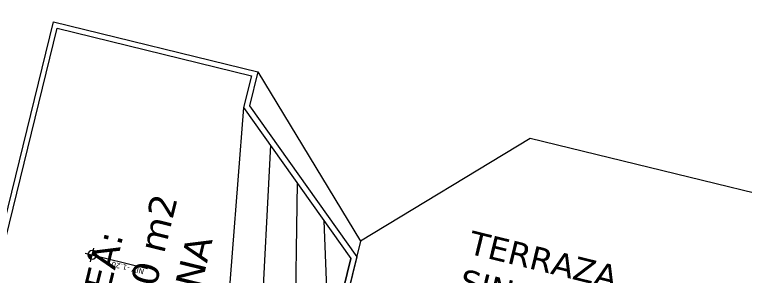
# Model space of a CAD drawing. Header units: millimetres. Extents: x 547073 to 557369, y 9424164 to 9429566.
# Drawn here: x 548943.21 to 548964.03, y 9427021.89 to 9427029.35 of the extents above; entities that cross this region are included whole.
import ezdxf
from ezdxf.enums import TextEntityAlignment as Align

# ---------------------------------------------------------------- set-up
doc = ezdxf.new("R2010")
doc.units = ezdxf.units.MM
doc.linetypes.add('ACAD_ISO03W100', pattern=[30, 12, -18])
for name, color, linetype, lineweight in [('- Cotas', 173, 'Continuous', 13), ('- Lineas', 177, 'Continuous', 9), ('- Nivel', 139, 'Continuous', 5), ('- Texto', 5, 'Continuous', 13), ('Z - TRAZADO AREAS VERDES', 3, 'Continuous', 9), ('Z-TRAZADO LOTES', 1, 'Continuous', 13)]:
    doc.layers.add(name, color=color, linetype=linetype, lineweight=lineweight)
doc.styles.add('- Txt K', font='verdana.ttf', dxfattribs={"height": 0.15})
doc.styles.add('- Txt M', font='verdana.ttf', dxfattribs={"height": 0.25})

# ---------------------------------------------------------------- blocks, each defined once
blk = doc.blocks.new('.NIVEL')
h = blk.add_hatch(color=256)
h.paths.add_polyline_path([(0, 0), (0, -0.125, 0.414214), (0.125, 0)])
h.paths.add_polyline_path([(0, 0.125, 0.414214), (-0.125, 0), (0, 0)])
for p, q in [((-0.2, 0), (1.625, 0)), ((0, 0.2), (0, -0.2))]:
    blk.add_line(p, q)
blk.add_circle((0, 0), 0.125)
at = {"style": '- Txt K'}
blk.add_attdef('NIVEL', text='', height=0.15, dxfattribs=at).set_placement((0.248, 0), align=Align.BOTTOM_LEFT)

msp = doc.modelspace()

# ---------------------------------------------------------------- linework, layer by layer
at = {"layer": '- Cotas'}
for points in [[(548949.742, 9427026.693), (548949.26, 9427020.462), (548946.847, 9427014.854)], [(548950.507, 9427025.615), (548950.237, 9427020.298), (548948.048, 9427015.556)], [(548951.273, 9427024.536), (548951.208, 9427020.061), (548949.249, 9427016.258)], [(548950.45, 9427016.961), (548952.18, 9427019.823), (548952.039, 9427023.457)]]:
    msp.add_lwpolyline(points, dxfattribs=at)
at = {"layer": '- Lineas'}
for points in [[(548946.978, 9427014.757), (548944.207, 9427003.426), (548938.379, 9427004.851), (548944.317, 9427029.136), (548950.145, 9427027.711), (548949.907, 9427026.739), (548952.97, 9427022.424), (548951.782, 9427017.567)], [(548946.847, 9427014.854), (548944.097, 9427003.607), (548938.56, 9427004.961), (548944.427, 9427028.954), (548949.964, 9427027.6), (548949.742, 9427026.693), (548952.804, 9427022.378), (548951.651, 9427017.663)]]:
    msp.add_lwpolyline(points, close=True, dxfattribs=at)
msp.add_lwpolyline([(548951.652, 9427017.664), (548952.804, 9427022.378)], dxfattribs=at)
at = {"lineweight": 35}
msp.add_lwpolyline([(548940.893, 9426997.03, -0.032083), (548995.696, 9427028.56), (549015.01, 9427037.566, -0.012444), (549037.713, 9427046.894), (549065.143, 9427152.373), (549067.469, 9427162.495), (549067.737, 9427162.349), (549071.918, 9427178.427), (549066.211, 9427182.574), (549062.407, 9427185.958), (549058.867, 9427189.558), (549055.376, 9427193.179), (549051.94, 9427196.844), (549048.741, 9427200.725), (549045.925, 9427204.915), (549043.231, 9427209.196), (549040.807, 9427213.664), (549031.59, 9427231.046), (549024.17, 9427242.041), (549014.473, 9427254.476)], format="xyb", dxfattribs=at)
at = {"layer": 'Z - TRAZADO AREAS VERDES', "transparency": 33554684}
msp.add_lwpolyline([(548922.728, 9427001.472), (548923.631, 9427005.163), (548932.762, 9427002.93), (548946.443, 9427058.882), (548998.638, 9427046.119, -0.418498), (548999.769, 9427044.224), (548999.22, 9427042.109), (548999.074, 9427042.147), (548995.696, 9427028.56, 0.036821), (548940.893, 9426997.03), (548922.728, 9427001.472)], format="xyb", close=True, dxfattribs=at)
at = {"layer": 'Z-TRAZADO LOTES'}
for points in [[(548938.379, 9427004.851), (548944.317, 9427029.136), (548950.145, 9427027.711), (548950.145, 9427027.711), (548953.08, 9427022.875), (548951.893, 9427018.018), (548947.057, 9427015.083), (548944.207, 9427003.426)], [(548957.916, 9427025.81), (548953.08, 9427022.875), (548951.893, 9427018.018), (548954.251, 9427013.977), (548969.626, 9427022.947)]]:
    msp.add_lwpolyline(points, close=True, dxfattribs=at)

# ---------------------------------------------------------------- block references
at = {"layer": '- Nivel', "linetype": 'ACAD_ISO03W100', "ltscale": 0.005}
ref = msp.add_blockref('.NIVEL', (548945.422, 9427022.481), dxfattribs=dict(at, xscale=-1, rotation=166.2597711132194))
ref.add_attrib('NIVEL', 'NIV -1.20', dxfattribs={"layer": '0', "height": 0.15, "rotation": 166.2598, "style": '- Txt K'}).set_placement((548946.928, 9427022.113), align=Align.BOTTOM_LEFT)

# ---------------------------------------------------------------- texts
at = {"layer": '- Texto', "insert": (548955.58, 9427020.338), "char_height": 0.672, "width": 5.31933, "attachment_point": 7, "rotation": 346.2088, "style": '- Txt M'}
msp.add_mtext('\\pxt5;TERRAZA SIN TECHAR', dxfattribs=at)
at = {"layer": 'Z-TRAZADO LOTES', "transparency": 33554684, "insert": (548946.808, 9427021.321), "char_height": 0.75, "width": 12.72534, "attachment_point": 5, "rotation": 76.2598, "style": '- Txt K'}
msp.add_mtext('AREA:\\P 186.00 m2\\PPISCINA', dxfattribs=at)

doc.saveas('drawing.dxf')
